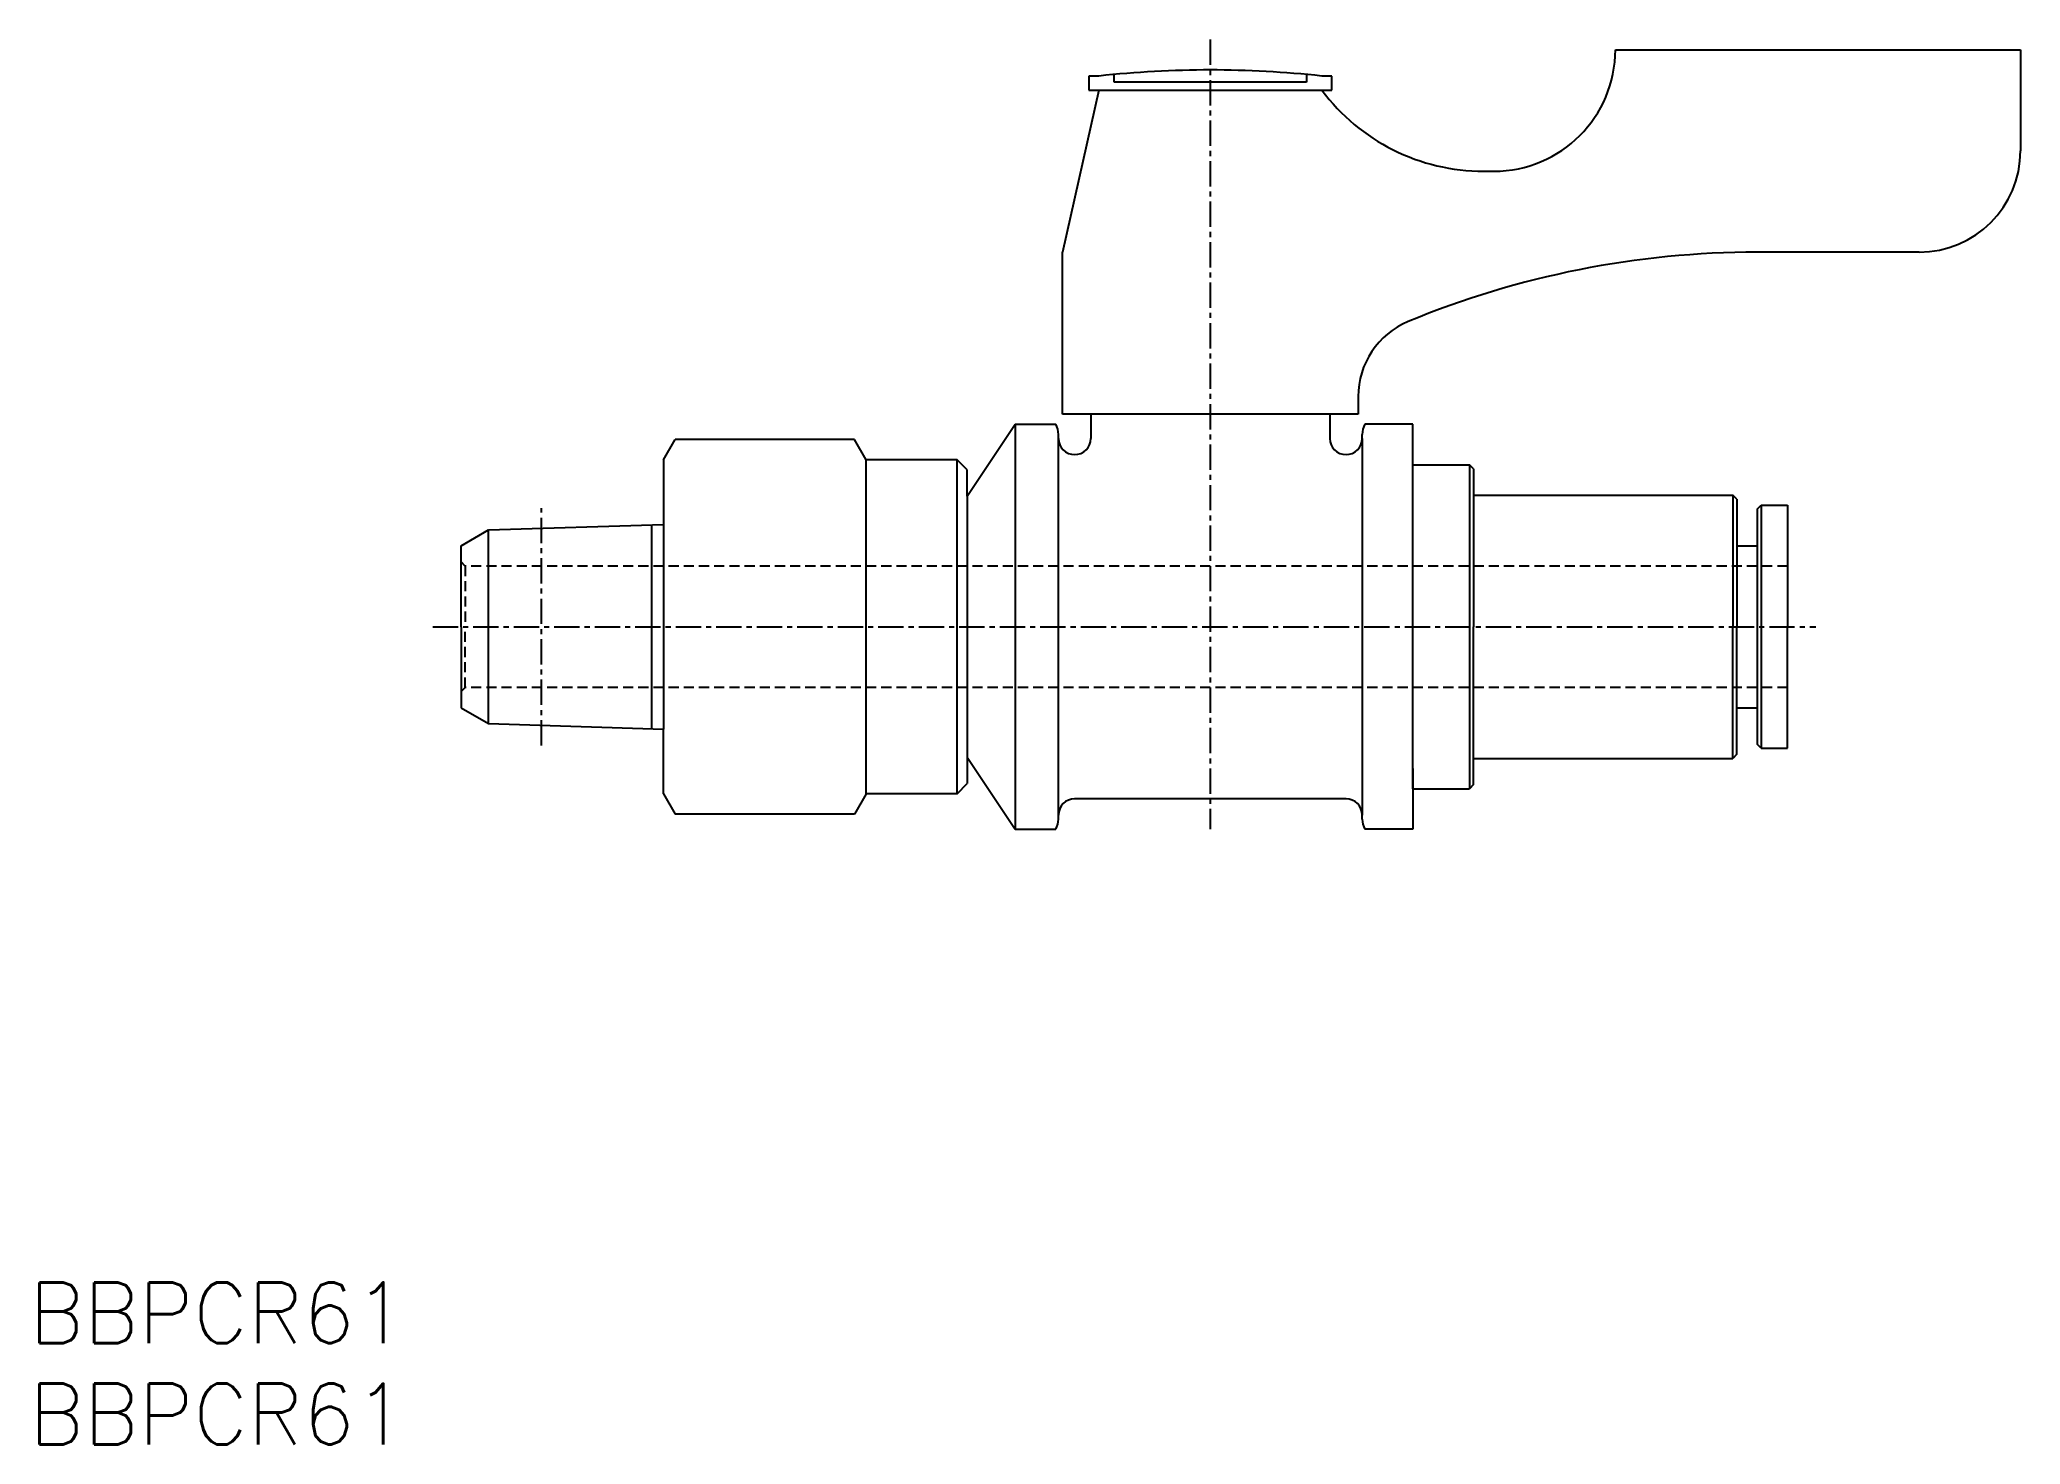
# Model space of a CAD drawing. Extents: x 0.5 to 98.3, y 0 to 69.4.
import ezdxf

# ---------------------------------------------------------------- set-up
doc = ezdxf.new("R2010")
doc.units = 0
doc.linetypes.add('CENTER', pattern=[2, 1.25, -0.25, 0.25, -0.25])
doc.linetypes.add('DASHED', pattern=[0.75, 0.5, -0.25])
doc.layers.get('0').update_dxf_attribs({"linetype": 'CONTINUOUS'})
doc.layers.add('CENTER', color=1, linetype='CENTER')
doc.styles.get("Standard").update_dxf_attribs({"font": 'txt.shx'})

# ---------------------------------------------------------------- blocks, each defined once
blk = doc.blocks.new('*U4')
at = {"color": 7, "linetype": 'CONTINUOUS'}
blk.add_text('BBPCR61', height=3, dxfattribs=at).set_placement((0, 5))
blk = doc.blocks.new('*U5')
at = {"color": 7, "linetype": 'CONTINUOUS'}
blk.add_text('BBPCR61', height=3, dxfattribs=at).set_placement((0, 0))

msp = doc.modelspace()

# ---------------------------------------------------------------- linework, layer by layer
at = {"color": 7, "linetype": 'CONTINUOUS'}
for p, q in [((78.323, 68.886), (78.323, 68.886)), ((78.323, 68.886), (98.323, 68.886)), ((98.323, 68.886), (98.323, 63.886)), ((98.323, 68.886), (98.323, 63.886)), ((52.323, 67.586), (52.323, 66.886)), ((52.823, 67.586), (52.323, 67.586)), ((53.573, 67.286), (53.573, 67.662)), ((63.073, 67.662), (63.073, 67.286)), ((64.323, 67.586), (63.823, 67.586)), ((64.323, 66.886), (64.323, 67.586)), ((52.823, 66.886), (51.023, 58.886)), ((52.323, 66.886), (53.973, 66.886)), ((52.823, 66.886), (63.823, 66.886)), ((63.073, 67.286), (53.573, 67.286)), ((62.673, 66.886), (64.323, 66.886)), ((71.823, 62.886), (72.323, 62.886)), ((51.023, 50.886), (51.023, 58.886)), ((93.323, 58.886), (85.323, 58.886)), ((52.423, 50.886), (51.023, 50.886)), ((52.423, 50.886), (52.423, 49.686)), ((64.223, 50.886), (52.423, 50.886)), ((65.623, 50.886), (64.223, 50.886)), ((64.223, 50.886), (64.223, 49.686)), ((65.623, 51.761), (65.623, 50.886)), ((46.323, 46.836), (48.689, 50.386)), ((48.689, 50.386), (50.689, 50.386)), ((48.689, 50.386), (48.689, 30.386)), ((50.823, 49.686), (50.823, 49.886)), ((65.823, 49.686), (65.823, 49.886)), ((68.323, 50.386), (65.957, 50.386)), ((68.323, 47.386), (68.323, 50.386)), ((31.323, 48.636), (31.9, 49.636)), ((40.745, 49.636), (31.9, 49.636)), ((41.323, 48.636), (40.745, 49.636)), ((50.823, 30.886), (50.823, 49.786)), ((65.823, 49.686), (65.823, 31.086)), ((31.323, 48.636), (31.323, 45.438)), ((45.823, 48.636), (41.323, 48.636)), ((41.323, 32.136), (41.323, 48.636)), ((46.323, 48.136), (45.823, 48.636)), ((45.823, 32.136), (45.823, 48.636)), ((46.323, 46.836), (46.323, 48.136)), ((51.623, 48.886), (51.623, 48.886)), ((65.023, 48.886), (65.023, 48.886)), ((68.323, 48.386), (71.123, 48.386)), ((71.323, 48.186), (71.123, 48.386)), ((71.123, 48.386), (71.123, 32.386)), ((71.323, 48.186), (71.323, 40.386)), ((68.323, 33.386), (68.323, 47.386)), ((46.323, 46.836), (46.323, 33.936)), ((71.323, 46.886), (84.123, 46.886)), ((84.323, 46.686), (84.123, 46.886)), ((84.123, 46.886), (84.123, 40.386)), ((84.323, 46.686), (84.323, 40.386)), ((85.323, 46.186), (85.523, 46.386)), ((85.323, 46.186), (85.323, 34.586)), ((85.523, 46.386), (86.823, 46.386)), ((85.523, 46.386), (85.523, 34.386)), ((86.823, 46.386), (86.823, 40.386)), ((21.323, 44.386), (22.678, 45.168)), ((22.678, 45.168), (31.323, 45.438)), ((22.678, 35.604), (22.678, 45.168)), ((30.723, 45.42), (30.723, 35.352)), ((31.323, 45.438), (31.323, 35.334)), ((21.323, 40.386), (21.323, 44.386)), ((84.323, 44.386), (85.323, 44.386)), ((21.323, 40.386), (21.323, 36.386)), ((71.323, 32.586), (71.323, 40.386)), ((84.123, 33.886), (84.123, 40.386)), ((84.323, 34.086), (84.323, 40.386)), ((86.823, 34.386), (86.823, 40.386)), ((21.323, 36.386), (22.678, 35.604)), ((84.323, 36.386), (85.323, 36.386)), ((22.678, 35.604), (31.323, 35.334)), ((31.323, 32.136), (31.323, 35.334)), ((85.523, 34.386), (85.323, 34.586)), ((85.523, 34.386), (86.823, 34.386)), ((46.323, 33.936), (48.689, 30.386)), ((46.323, 33.936), (46.323, 32.636)), ((68.323, 33.386), (68.323, 30.386)), ((68.323, 32.386), (68.323, 33.386)), ((68.323, 32.386), (68.323, 33.386)), ((71.323, 33.886), (84.123, 33.886)), ((84.323, 34.086), (84.123, 33.886)), ((45.823, 32.136), (46.323, 32.636)), ((68.323, 32.386), (71.123, 32.386)), ((71.323, 32.586), (71.123, 32.386)), ((31.323, 32.136), (31.9, 31.136)), ((41.323, 32.136), (40.745, 31.136)), ((45.823, 32.136), (41.323, 32.136)), ((65.023, 31.886), (51.623, 31.886)), ((40.745, 31.136), (31.9, 31.136)), ((48.689, 30.386), (50.689, 30.386)), ((50.823, 30.886), (50.823, 31.086)), ((65.823, 30.886), (65.823, 31.086)), ((68.323, 30.386), (65.957, 30.386))]:
    msp.add_line(p, q, dxfattribs=at)
at = {"color": 3, "linetype": 'DASHED'}
for p, q in [((21.523, 43.386), (21.323, 43.586)), ((86.823, 43.386), (21.523, 43.386)), ((21.523, 43.386), (21.523, 40.386)), ((21.523, 37.386), (21.523, 40.386)), ((21.523, 37.386), (21.323, 37.186)), ((86.823, 37.386), (21.523, 37.386))]:
    msp.add_line(p, q, dxfattribs=at)
at = {"color": 7, "linetype": 'CONTINUOUS'}
for centre, radius, start, end in [((72.323, 68.886), 6, 270, 0), ((58.323, 17.319), 50.567, 83.75574, 96.24426), ((71.823, 72.886), 10, 216.8699, 270), ((93.323, 63.886), 5, 270, 0), ((85.323, 13.886), 45, 90, 112.5151), ((69.623, 51.761), 4, 112.5151, 180), ((49.823, 49.886), 1, 0, 30), ((66.823, 49.886), 1, 150, 180), ((51.623, 49.686), 0.8, 180, 270), ((51.623, 49.686), 0.8, 270, 0), ((65.023, 49.686), 0.8, 180, 270), ((65.023, 49.686), 0.8, 270, 0), ((51.623, 31.086), 0.8, 90, 180), ((65.023, 31.086), 0.8, 0, 90), ((49.823, 30.886), 1, 330, 0), ((66.823, 30.886), 1, 180, 210)]:
    msp.add_arc(centre, radius, start, end, dxfattribs=at)
at = {"layer": 'CENTER', "color": 1, "linetype": 'CENTER'}
for p, q in [((58.323, 69.386), (58.323, 30.386)), ((25.293, 34.522), (25.293, 46.25)), ((19.926, 40.386), (88.22, 40.386))]:
    msp.add_line(p, q, dxfattribs=at)

# ---------------------------------------------------------------- block references
at = {"color": 7, "linetype": 'CONTINUOUS'}
for name in ['*U4', '*U5']:
    msp.add_blockref(name, (0, 0), dxfattribs=at)

doc.saveas('drawing.dxf')
